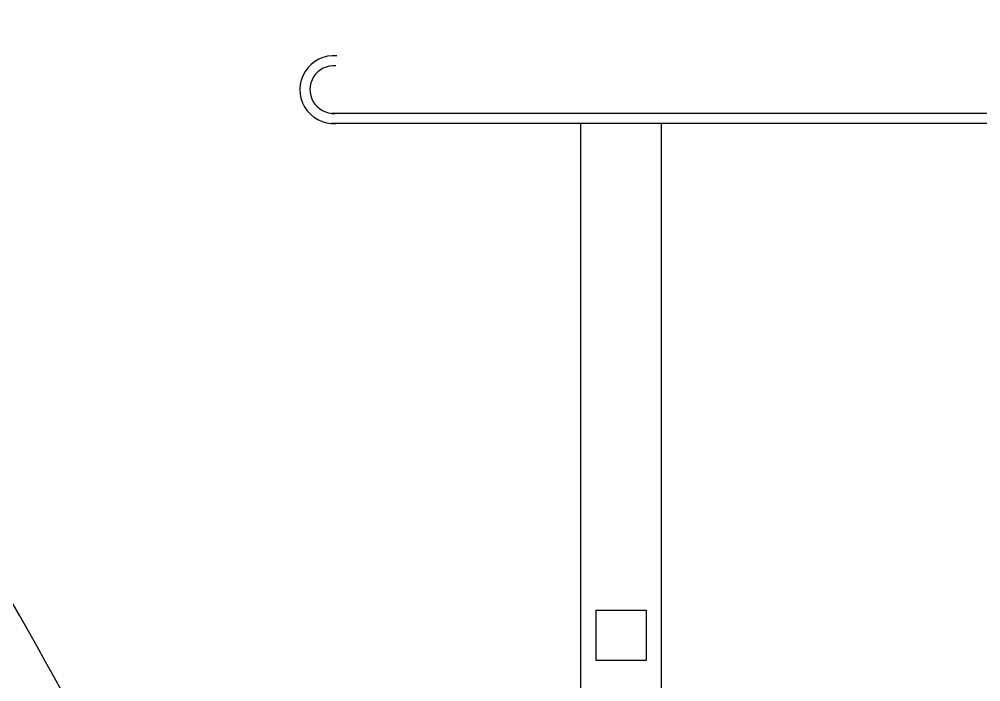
# Model space of a CAD drawing. Extents: x -30 to 1202, y 231 to 898.
# Drawn here: x 117.15 to 126.64, y 371.71 to 378.24 of the extents above; entities that cross this region are included whole.
import ezdxf

# ---------------------------------------------------------------- set-up
doc = ezdxf.new("R2010")
doc.units = 0
doc.header["$LTSCALE"] = 0.04
for name, color, linetype in [('0.1', 1, 'CONTINUOUS'), ('0.2', 2, 'CONTINUOUS'), ('PISO', 1, 'CONTINUOUS')]:
    doc.layers.add(name, color=color, linetype=linetype)

msp = doc.modelspace()

# ---------------------------------------------------------------- linework, layer by layer
at = {"layer": '0.1'}
for p, q in [((122.6918, 371.4914), (122.6918, 377.2157)), ((123.487, 371.4914), (123.487, 377.2157))]:
    msp.add_line(p, q, dxfattribs=at)
at = {"layer": '0.2'}
for p, q in [((122.8417, 371.9194), (122.8417, 372.4149)), ((122.8417, 372.4149), (123.3371, 372.4149)), ((123.3371, 372.4149), (123.3371, 371.9194)), ((123.3371, 371.9194), (122.8417, 371.9194))]:
    msp.add_line(p, q, dxfattribs=at)
at = {"layer": 'PISO'}
for p, q in [((138.5137, 377.3157), (120.2328, 377.3157)), ((138.5137, 377.2157), (120.2328, 377.2157))]:
    msp.add_line(p, q, dxfattribs=at)
for centre, radius, start, end in [((59.069, 339.5435), 66.7151, 28.272648, 37.784419), ((120.2535, 377.5497), 0.3347, 84.8494, 273.54148), ((120.2535, 377.5497), 0.2347, 84.8494, 273.54148)]:
    msp.add_arc(centre, radius, start, end, dxfattribs=at)

doc.saveas('drawing.dxf')
